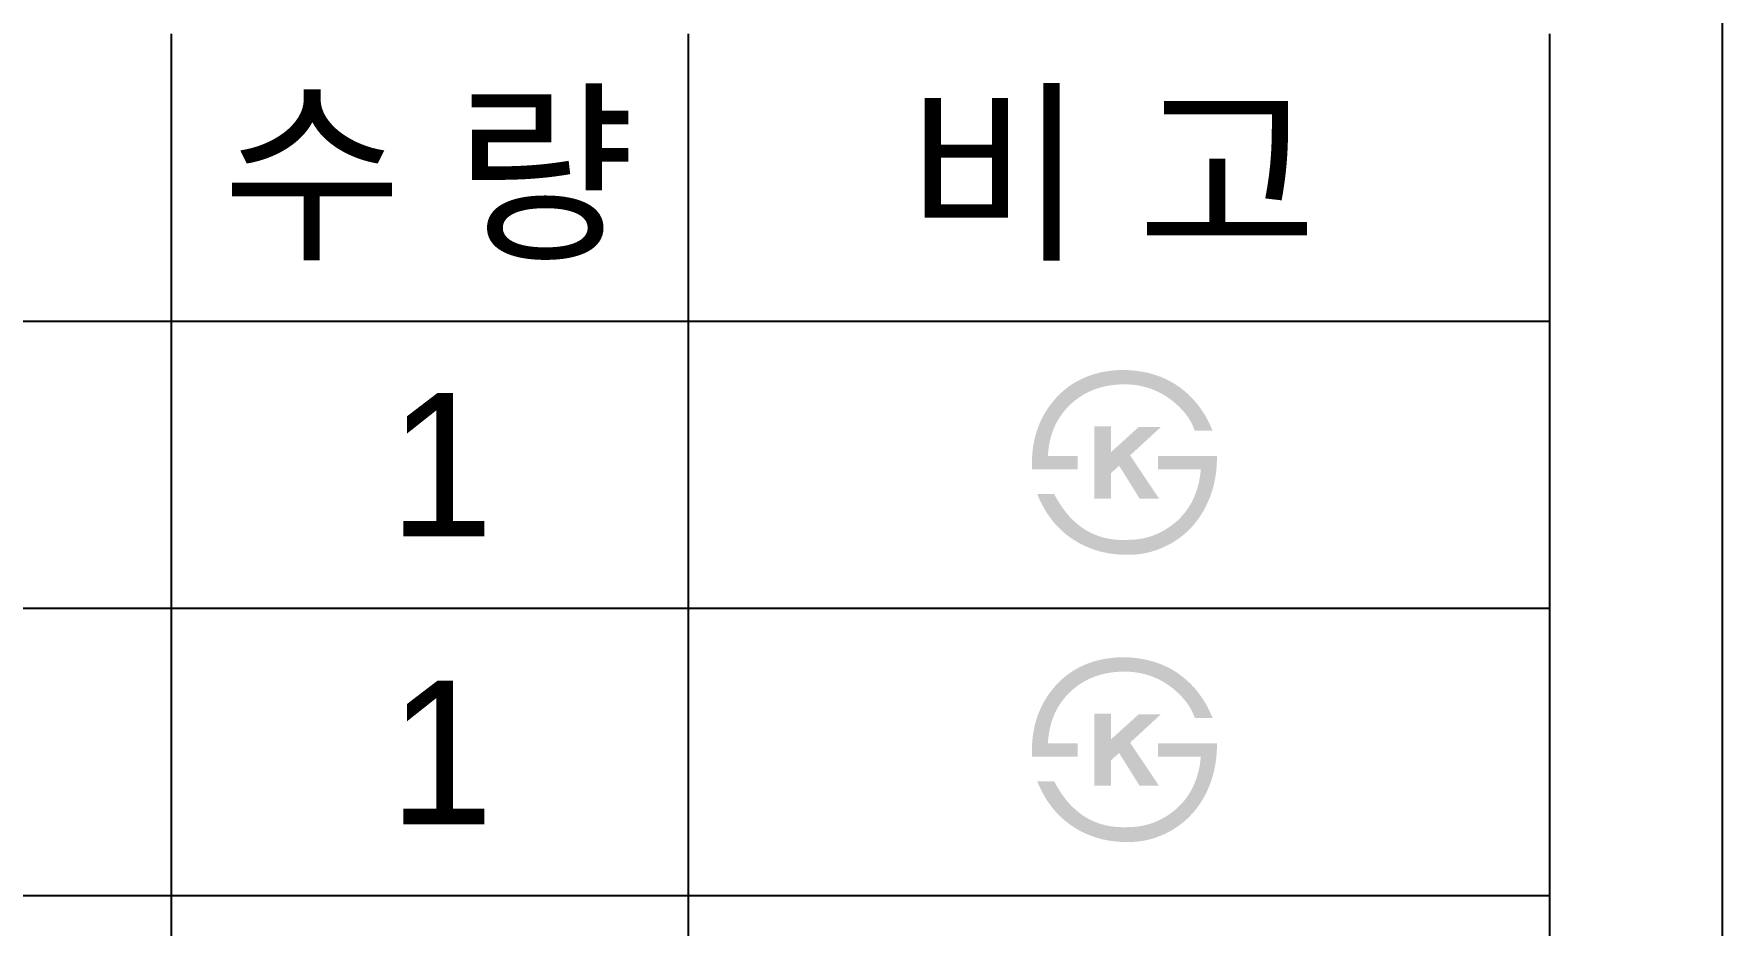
# Model space of a CAD drawing. Header units: millimetres. Extents: x 4685 to 8485, y -6769 to -4172.
# Drawn here: x 6191.1 to 6485.1, y -4557.3 to -4402.2 of the extents above; entities that cross this region are included whole.
import ezdxf
from ezdxf.enums import TextEntityAlignment as Align

# ---------------------------------------------------------------- set-up
doc = ezdxf.new("R2010")
doc.units = ezdxf.units.MM
doc.layers.add('TEXT', color=7, linetype='Continuous')
doc.layers.add('도각라인', color=7, linetype='Continuous')
doc.styles.add('타이틀', font='H2GTRM.TTF', dxfattribs={"height": 25})

msp = doc.modelspace()

# ---------------------------------------------------------------- hatches: boundary and pattern name
at = {"layer": 'TEXT'}
for points in [[(6364.95, -4478.01), (6364.93, -4477.6), (6364.92, -4477.19), (6364.92, -4476.78), (6364.92, -4476.37), (6364.94, -4475.97), (6364.96, -4475.57), (6364.99, -4475.17), (6365.03, -4474.77), (6365.08, -4474.38), (6365.14, -4473.98), (6365.21, -4473.59), (6365.28, -4473.2), (6365.36, -4472.81), (6365.46, -4472.43), (6365.55, -4472.04), (6365.66, -4471.66), (6365.78, -4471.28), (6365.91, -4470.89), (6366.05, -4470.52), (6366.2, -4470.15), (6366.35, -4469.79), (6366.51, -4469.43), (6366.69, -4469.08), (6366.86, -4468.73), (6367.05, -4468.39), (6367.25, -4468.06), (6367.45, -4467.73), (6367.66, -4467.41), (6367.88, -4467.09), (6368.11, -4466.78), (6368.35, -4466.48), (6368.85, -4465.86), (6369.12, -4465.56), (6369.4, -4465.26), (6369.68, -4464.97), (6369.97, -4464.7), (6370.26, -4464.43), (6370.57, -4464.17), (6370.88, -4463.92), (6371.2, -4463.67), (6371.52, -4463.44), (6371.85, -4463.22), (6372.19, -4463), (6372.54, -4462.8), (6372.89, -4462.6), (6373.25, -4462.42), (6373.62, -4462.24), (6374.02, -4462.06), (6374.43, -4461.88), (6374.84, -4461.73), (6375.27, -4461.58), (6375.69, -4461.44), (6376.13, -4461.32), (6376.56, -4461.2), (6377.01, -4461.1), (6377.46, -4461.01), (6377.92, -4460.93), (6378.38, -4460.87), (6378.85, -4460.81), (6379.33, -4460.76), (6379.81, -4460.73), (6380.3, -4460.71), (6380.79, -4460.7), (6381.55, -4460.72), (6381.93, -4460.74), (6382.3, -4460.77), (6382.67, -4460.8), (6383.03, -4460.84), (6383.39, -4460.89), (6383.75, -4460.94), (6384.1, -4461), (6384.45, -4461.06), (6384.79, -4461.13), (6385.13, -4461.21), (6385.47, -4461.3), (6385.8, -4461.39), (6386.13, -4461.48), (6386.46, -4461.59), (6386.78, -4461.7), (6387.1, -4461.81), (6387.41, -4461.93), (6387.72, -4462.06), (6388.03, -4462.2), (6388.33, -4462.34), (6388.63, -4462.49), (6388.93, -4462.64), (6389.22, -4462.8), (6389.51, -4462.97), (6389.79, -4463.14), (6390.07, -4463.32), (6390.35, -4463.51), (6390.62, -4463.7), (6390.89, -4463.9), (6391.15, -4464.1), (6391.57, -4464.45), (6391.98, -4464.8), (6392.38, -4465.18), (6392.76, -4465.56), (6393.13, -4465.96), (6393.49, -4466.37), (6393.83, -4466.8), (6394.16, -4467.24), (6394.48, -4467.7), (6394.79, -4468.17), (6395.09, -4468.65), (6395.37, -4469.15), (6395.64, -4469.66), (6395.89, -4470.18), (6396.14, -4470.72), (6396.37, -4471.27), (6396.37, -4471.27), (6393.27, -4471.27), (6393.27, -4471.27), (6393.21, -4471.09), (6393.14, -4470.92), (6393.07, -4470.74), (6393, -4470.57), (6392.93, -4470.4), (6392.85, -4470.23), (6392.76, -4470.06), (6392.67, -4469.89), (6392.58, -4469.72), (6392.49, -4469.55), (6392.39, -4469.39), (6392.28, -4469.22), (6392.18, -4469.06), (6392.07, -4468.89), (6391.95, -4468.73), (6391.83, -4468.57), (6391.71, -4468.4), (6391.58, -4468.24), (6391.32, -4467.93), (6391.04, -4467.61), (6390.74, -4467.3), (6390.43, -4466.99), (6390.1, -4466.69), (6389.76, -4466.39), (6389.4, -4466.09), (6389.17, -4465.91), (6388.94, -4465.74), (6388.7, -4465.57), (6388.47, -4465.41), (6388.23, -4465.26), (6387.99, -4465.11), (6387.75, -4464.96), (6387.5, -4464.83), (6387.26, -4464.69), (6387.01, -4464.57), (6386.76, -4464.44), (6386.5, -4464.33), (6386.25, -4464.22), (6386, -4464.11), (6385.74, -4464.02), (6385.48, -4463.92), (6385.22, -4463.84), (6384.95, -4463.75), (6384.69, -4463.68), (6384.42, -4463.61), (6384.15, -4463.54), (6383.88, -4463.48), (6383.61, -4463.43), (6383.33, -4463.38), (6383.06, -4463.34), (6382.78, -4463.3), (6382.5, -4463.27), (6382.21, -4463.25), (6381.93, -4463.23), (6381.64, -4463.21), (6381.36, -4463.2), (6381.07, -4463.2), (6380.72, -4463.2), (6380.37, -4463.21), (6380.03, -4463.23), (6379.7, -4463.25), (6379.37, -4463.28), (6379.04, -4463.32), (6378.71, -4463.36), (6378.39, -4463.41), (6378.07, -4463.46), (6377.76, -4463.53), (6377.45, -4463.59), (6377.14, -4463.67), (6376.84, -4463.75), (6376.54, -4463.84), (6376.24, -4463.93), (6375.95, -4464.04), (6375.66, -4464.14), (6375.38, -4464.26), (6375.1, -4464.38), (6374.82, -4464.5), (6374.55, -4464.64), (6374.28, -4464.78), (6374.01, -4464.93), (6373.75, -4465.08), (6373.49, -4465.24), (6373.24, -4465.4), (6372.99, -4465.58), (6372.74, -4465.76), (6372.5, -4465.94), (6372.26, -4466.14), (6372.02, -4466.33), (6371.79, -4466.54), (6371.56, -4466.76), (6371.33, -4466.98), (6371.11, -4467.21), (6370.9, -4467.44), (6370.69, -4467.67), (6370.49, -4467.91), (6370.3, -4468.16), (6370.12, -4468.4), (6369.94, -4468.66), (6369.76, -4468.91), (6369.6, -4469.17), (6369.44, -4469.44), (6369.29, -4469.71), (6369.14, -4469.98), (6369.01, -4470.26), (6368.87, -4470.55), (6368.75, -4470.83), (6368.63, -4471.12), (6368.52, -4471.42), (6368.42, -4471.72), (6368.32, -4472.02), (6368.23, -4472.33), (6368.15, -4472.65), (6368.07, -4472.96), (6368, -4473.28), (6367.94, -4473.61), (6367.88, -4473.94), (6367.83, -4474.28), (6367.79, -4474.61), (6367.75, -4474.96), (6367.72, -4475.31), (6367.7, -4475.66), (6367.7, -4475.66), (6372.88, -4475.66), (6372.88, -4475.66), (6372.88, -4475.66), (6372.88, -4478.01), (6372.88, -4478.01), (6372.88, -4478.01), (6364.95, -4478.01)], [(6378.71, -4474.97), (6383.51, -4470.62), (6387.38, -4470.62), (6382.01, -4475.57), (6387.04, -4483.07), (6383.66, -4483.07), (6380.1, -4477.37), (6378.71, -4478.61), (6378.71, -4483.07), (6375.76, -4483.07), (6375.76, -4470.5), (6378.71, -4470.5)], [(6397.12, -4475.66), (6397.12, -4476.1), (6397.12, -4476.53), (6397.1, -4476.97), (6397.08, -4477.4), (6397.05, -4477.83), (6397.01, -4478.26), (6396.95, -4478.68), (6396.89, -4479.1), (6396.82, -4479.52), (6396.74, -4479.94), (6396.65, -4480.35), (6396.56, -4480.77), (6396.45, -4481.18), (6396.33, -4481.58), (6396.2, -4481.99), (6396.07, -4482.39), (6395.93, -4482.77), (6395.78, -4483.15), (6395.62, -4483.53), (6395.46, -4483.9), (6395.29, -4484.26), (6395.11, -4484.62), (6394.92, -4484.97), (6394.73, -4485.31), (6394.52, -4485.65), (6394.31, -4485.99), (6394.09, -4486.31), (6393.87, -4486.64), (6393.63, -4486.95), (6393.39, -4487.26), (6393.14, -4487.57), (6392.88, -4487.86), (6392.61, -4488.16), (6392.34, -4488.44), (6392.05, -4488.72), (6391.77, -4488.98), (6391.48, -4489.24), (6391.18, -4489.49), (6390.88, -4489.73), (6390.57, -4489.96), (6390.25, -4490.19), (6389.93, -4490.4), (6389.61, -4490.61), (6389.28, -4490.81), (6388.94, -4491), (6388.6, -4491.18), (6388.25, -4491.35), (6387.89, -4491.52), (6387.53, -4491.68), (6387.16, -4491.83), (6386.78, -4491.98), (6386.41, -4492.11), (6386.03, -4492.23), (6385.65, -4492.34), (6385.26, -4492.44), (6384.88, -4492.53), (6384.49, -4492.61), (6384.09, -4492.68), (6383.7, -4492.74), (6383.3, -4492.78), (6382.9, -4492.82), (6382.49, -4492.85), (6382.08, -4492.86), (6381.67, -4492.87), (6381.01, -4492.86), (6380.35, -4492.84), (6379.71, -4492.79), (6379.07, -4492.72), (6378.45, -4492.63), (6378.14, -4492.58), (6377.83, -4492.52), (6377.53, -4492.46), (6377.23, -4492.39), (6376.93, -4492.32), (6376.64, -4492.24), (6376.35, -4492.16), (6376.06, -4492.07), (6375.77, -4491.98), (6375.48, -4491.88), (6375.2, -4491.78), (6374.92, -4491.67), (6374.64, -4491.56), (6374.37, -4491.44), (6374.1, -4491.31), (6373.83, -4491.19), (6373.56, -4491.05), (6373.29, -4490.91), (6373.03, -4490.77), (6372.77, -4490.62), (6372.52, -4490.46), (6371.99, -4490.13), (6371.73, -4489.95), (6371.47, -4489.77), (6371.22, -4489.58), (6370.97, -4489.39), (6370.72, -4489.19), (6370.48, -4488.98), (6370.24, -4488.78), (6370.01, -4488.56), (6369.78, -4488.35), (6369.56, -4488.12), (6369.34, -4487.9), (6369.12, -4487.66), (6368.91, -4487.43), (6368.7, -4487.18), (6368.5, -4486.94), (6368.3, -4486.68), (6368.11, -4486.43), (6367.92, -4486.16), (6367.74, -4485.9), (6367.56, -4485.63), (6367.38, -4485.35), (6367.21, -4485.07), (6367.04, -4484.78), (6366.88, -4484.49), (6366.72, -4484.19), (6366.56, -4483.89), (6366.41, -4483.59), (6366.12, -4482.96), (6365.85, -4482.31), (6365.85, -4482.31), (6368.8, -4482.31), (6368.8, -4482.31), (6369.03, -4482.74), (6369.26, -4483.15), (6369.5, -4483.55), (6369.74, -4483.94), (6369.99, -4484.32), (6370.25, -4484.69), (6370.51, -4485.04), (6370.77, -4485.39), (6371.04, -4485.72), (6371.31, -4486.04), (6371.59, -4486.35), (6371.88, -4486.65), (6372.17, -4486.93), (6372.47, -4487.2), (6372.77, -4487.46), (6373.07, -4487.71), (6373.3, -4487.89), (6373.53, -4488.05), (6373.76, -4488.22), (6373.99, -4488.37), (6374.23, -4488.52), (6374.47, -4488.66), (6374.71, -4488.8), (6374.96, -4488.93), (6375.21, -4489.05), (6375.46, -4489.17), (6375.71, -4489.29), (6375.97, -4489.39), (6376.23, -4489.49), (6376.49, -4489.59), (6376.76, -4489.68), (6377.03, -4489.76), (6377.3, -4489.84), (6377.57, -4489.91), (6377.85, -4489.97), (6378.13, -4490.03), (6378.41, -4490.08), (6378.69, -4490.13), (6378.98, -4490.17), (6379.27, -4490.2), (6379.56, -4490.23), (6379.86, -4490.26), (6380.16, -4490.27), (6380.46, -4490.28), (6380.76, -4490.29), (6381.07, -4490.29), (6381.38, -4490.28), (6382.24, -4490.25), (6382.51, -4490.24), (6382.78, -4490.22), (6383.05, -4490.2), (6383.32, -4490.17), (6383.58, -4490.13), (6383.85, -4490.09), (6384.11, -4490.04), (6384.37, -4489.99), (6384.63, -4489.93), (6384.89, -4489.86), (6385.14, -4489.8), (6385.39, -4489.72), (6385.65, -4489.64), (6385.9, -4489.55), (6386.15, -4489.46), (6386.39, -4489.36), (6386.64, -4489.26), (6386.88, -4489.15), (6387.12, -4489.04), (6387.36, -4488.92), (6387.6, -4488.79), (6387.84, -4488.66), (6388.07, -4488.53), (6388.31, -4488.38), (6388.54, -4488.24), (6388.77, -4488.08), (6389, -4487.92), (6389.22, -4487.76), (6389.45, -4487.59), (6389.67, -4487.41), (6389.93, -4487.2), (6390.18, -4486.98), (6390.42, -4486.75), (6390.65, -4486.52), (6390.88, -4486.28), (6391.1, -4486.04), (6391.31, -4485.8), (6391.52, -4485.55), (6391.72, -4485.29), (6391.91, -4485.03), (6392.1, -4484.76), (6392.27, -4484.49), (6392.44, -4484.22), (6392.61, -4483.93), (6392.76, -4483.65), (6392.91, -4483.36), (6393.05, -4483.06), (6393.19, -4482.76), (6393.31, -4482.45), (6393.43, -4482.14), (6393.55, -4481.82), (6393.65, -4481.5), (6393.75, -4481.18), (6393.84, -4480.84), (6393.93, -4480.51), (6394.01, -4480.17), (6394.08, -4479.82), (6394.14, -4479.47), (6394.19, -4479.11), (6394.24, -4478.75), (6394.28, -4478.38), (6394.32, -4478.01), (6394.32, -4478.01), (6386.89, -4478.01), (6386.89, -4478.01), (6386.89, -4478.01), (6386.89, -4475.66), (6386.89, -4475.66), (6386.89, -4475.66), (6397.12, -4475.66)], [(6364.95, -4528.01), (6364.93, -4527.6), (6364.92, -4527.19), (6364.92, -4526.78), (6364.92, -4526.37), (6364.94, -4525.97), (6364.96, -4525.57), (6364.99, -4525.17), (6365.03, -4524.77), (6365.08, -4524.38), (6365.14, -4523.98), (6365.21, -4523.59), (6365.28, -4523.2), (6365.36, -4522.81), (6365.46, -4522.43), (6365.55, -4522.04), (6365.66, -4521.66), (6365.78, -4521.28), (6365.91, -4520.89), (6366.05, -4520.52), (6366.2, -4520.15), (6366.35, -4519.79), (6366.51, -4519.43), (6366.69, -4519.08), (6366.86, -4518.73), (6367.05, -4518.39), (6367.25, -4518.06), (6367.45, -4517.73), (6367.66, -4517.41), (6367.88, -4517.09), (6368.11, -4516.78), (6368.35, -4516.48), (6368.85, -4515.86), (6369.12, -4515.56), (6369.4, -4515.26), (6369.68, -4514.97), (6369.97, -4514.7), (6370.26, -4514.43), (6370.57, -4514.17), (6370.88, -4513.92), (6371.2, -4513.67), (6371.52, -4513.44), (6371.85, -4513.22), (6372.19, -4513), (6372.54, -4512.8), (6372.89, -4512.6), (6373.25, -4512.42), (6373.62, -4512.24), (6374.02, -4512.06), (6374.43, -4511.88), (6374.84, -4511.73), (6375.27, -4511.58), (6375.69, -4511.44), (6376.13, -4511.32), (6376.56, -4511.2), (6377.01, -4511.1), (6377.46, -4511.01), (6377.92, -4510.93), (6378.38, -4510.87), (6378.85, -4510.81), (6379.33, -4510.76), (6379.81, -4510.73), (6380.3, -4510.71), (6380.79, -4510.7), (6381.55, -4510.72), (6381.93, -4510.74), (6382.3, -4510.77), (6382.67, -4510.8), (6383.03, -4510.84), (6383.39, -4510.89), (6383.75, -4510.94), (6384.1, -4511), (6384.45, -4511.06), (6384.79, -4511.13), (6385.13, -4511.21), (6385.47, -4511.3), (6385.8, -4511.39), (6386.13, -4511.48), (6386.46, -4511.59), (6386.78, -4511.7), (6387.1, -4511.81), (6387.41, -4511.93), (6387.72, -4512.06), (6388.03, -4512.2), (6388.33, -4512.34), (6388.63, -4512.49), (6388.93, -4512.64), (6389.22, -4512.8), (6389.51, -4512.97), (6389.79, -4513.14), (6390.07, -4513.32), (6390.35, -4513.51), (6390.62, -4513.7), (6390.89, -4513.9), (6391.15, -4514.1), (6391.57, -4514.45), (6391.98, -4514.8), (6392.38, -4515.18), (6392.76, -4515.56), (6393.13, -4515.96), (6393.49, -4516.37), (6393.83, -4516.8), (6394.16, -4517.24), (6394.48, -4517.7), (6394.79, -4518.17), (6395.09, -4518.65), (6395.37, -4519.15), (6395.64, -4519.66), (6395.89, -4520.18), (6396.14, -4520.72), (6396.37, -4521.27), (6396.37, -4521.27), (6393.27, -4521.27), (6393.27, -4521.27), (6393.21, -4521.09), (6393.14, -4520.92), (6393.07, -4520.74), (6393, -4520.57), (6392.93, -4520.4), (6392.85, -4520.23), (6392.76, -4520.06), (6392.67, -4519.89), (6392.58, -4519.72), (6392.49, -4519.55), (6392.39, -4519.39), (6392.28, -4519.22), (6392.18, -4519.06), (6392.07, -4518.89), (6391.95, -4518.73), (6391.83, -4518.57), (6391.71, -4518.4), (6391.58, -4518.24), (6391.32, -4517.93), (6391.04, -4517.61), (6390.74, -4517.3), (6390.43, -4516.99), (6390.1, -4516.69), (6389.76, -4516.39), (6389.4, -4516.09), (6389.17, -4515.91), (6388.94, -4515.74), (6388.7, -4515.57), (6388.47, -4515.41), (6388.23, -4515.26), (6387.99, -4515.11), (6387.75, -4514.96), (6387.5, -4514.83), (6387.26, -4514.69), (6387.01, -4514.57), (6386.76, -4514.44), (6386.5, -4514.33), (6386.25, -4514.22), (6386, -4514.11), (6385.74, -4514.02), (6385.48, -4513.92), (6385.22, -4513.84), (6384.95, -4513.75), (6384.69, -4513.68), (6384.42, -4513.61), (6384.15, -4513.54), (6383.88, -4513.48), (6383.61, -4513.43), (6383.33, -4513.38), (6383.06, -4513.34), (6382.78, -4513.3), (6382.5, -4513.27), (6382.21, -4513.25), (6381.93, -4513.23), (6381.64, -4513.21), (6381.36, -4513.2), (6381.07, -4513.2), (6380.72, -4513.2), (6380.37, -4513.21), (6380.03, -4513.23), (6379.7, -4513.25), (6379.37, -4513.28), (6379.04, -4513.32), (6378.71, -4513.36), (6378.39, -4513.41), (6378.07, -4513.46), (6377.76, -4513.53), (6377.45, -4513.59), (6377.14, -4513.67), (6376.84, -4513.75), (6376.54, -4513.84), (6376.24, -4513.93), (6375.95, -4514.04), (6375.66, -4514.14), (6375.38, -4514.26), (6375.1, -4514.38), (6374.82, -4514.5), (6374.55, -4514.64), (6374.28, -4514.78), (6374.01, -4514.93), (6373.75, -4515.08), (6373.49, -4515.24), (6373.24, -4515.4), (6372.99, -4515.58), (6372.74, -4515.76), (6372.5, -4515.94), (6372.26, -4516.14), (6372.02, -4516.33), (6371.79, -4516.54), (6371.56, -4516.76), (6371.33, -4516.98), (6371.11, -4517.21), (6370.9, -4517.44), (6370.69, -4517.67), (6370.49, -4517.91), (6370.3, -4518.16), (6370.12, -4518.4), (6369.94, -4518.66), (6369.76, -4518.91), (6369.6, -4519.17), (6369.44, -4519.44), (6369.29, -4519.71), (6369.14, -4519.98), (6369.01, -4520.26), (6368.87, -4520.55), (6368.75, -4520.83), (6368.63, -4521.12), (6368.52, -4521.42), (6368.42, -4521.72), (6368.32, -4522.02), (6368.23, -4522.33), (6368.15, -4522.65), (6368.07, -4522.96), (6368, -4523.28), (6367.94, -4523.61), (6367.88, -4523.94), (6367.83, -4524.28), (6367.79, -4524.61), (6367.75, -4524.96), (6367.72, -4525.31), (6367.7, -4525.66), (6367.7, -4525.66), (6372.88, -4525.66), (6372.88, -4525.66), (6372.88, -4525.66), (6372.88, -4528.01), (6372.88, -4528.01), (6372.88, -4528.01), (6364.95, -4528.01)], [(6378.71, -4524.97), (6383.51, -4520.62), (6387.38, -4520.62), (6382.01, -4525.57), (6387.04, -4533.07), (6383.66, -4533.07), (6380.1, -4527.37), (6378.71, -4528.61), (6378.71, -4533.07), (6375.76, -4533.07), (6375.76, -4520.5), (6378.71, -4520.5)], [(6397.12, -4525.66), (6397.12, -4526.1), (6397.12, -4526.53), (6397.1, -4526.97), (6397.08, -4527.4), (6397.05, -4527.83), (6397.01, -4528.26), (6396.95, -4528.68), (6396.89, -4529.1), (6396.82, -4529.52), (6396.74, -4529.94), (6396.65, -4530.35), (6396.56, -4530.77), (6396.45, -4531.18), (6396.33, -4531.58), (6396.2, -4531.99), (6396.07, -4532.39), (6395.93, -4532.77), (6395.78, -4533.15), (6395.62, -4533.53), (6395.46, -4533.9), (6395.29, -4534.26), (6395.11, -4534.62), (6394.92, -4534.97), (6394.73, -4535.31), (6394.52, -4535.65), (6394.31, -4535.99), (6394.09, -4536.31), (6393.87, -4536.64), (6393.63, -4536.95), (6393.39, -4537.26), (6393.14, -4537.57), (6392.88, -4537.86), (6392.61, -4538.16), (6392.34, -4538.44), (6392.05, -4538.72), (6391.77, -4538.98), (6391.48, -4539.24), (6391.18, -4539.49), (6390.88, -4539.73), (6390.57, -4539.96), (6390.25, -4540.19), (6389.93, -4540.4), (6389.61, -4540.61), (6389.28, -4540.81), (6388.94, -4541), (6388.6, -4541.18), (6388.25, -4541.35), (6387.89, -4541.52), (6387.53, -4541.68), (6387.16, -4541.83), (6386.78, -4541.98), (6386.41, -4542.11), (6386.03, -4542.23), (6385.65, -4542.34), (6385.26, -4542.44), (6384.88, -4542.53), (6384.49, -4542.61), (6384.09, -4542.68), (6383.7, -4542.74), (6383.3, -4542.78), (6382.9, -4542.82), (6382.49, -4542.85), (6382.08, -4542.86), (6381.67, -4542.87), (6381.01, -4542.86), (6380.35, -4542.84), (6379.71, -4542.79), (6379.07, -4542.72), (6378.45, -4542.63), (6378.14, -4542.58), (6377.83, -4542.52), (6377.53, -4542.46), (6377.23, -4542.39), (6376.93, -4542.32), (6376.64, -4542.24), (6376.35, -4542.16), (6376.06, -4542.07), (6375.77, -4541.98), (6375.48, -4541.88), (6375.2, -4541.78), (6374.92, -4541.67), (6374.64, -4541.56), (6374.37, -4541.44), (6374.1, -4541.31), (6373.83, -4541.19), (6373.56, -4541.05), (6373.29, -4540.91), (6373.03, -4540.77), (6372.77, -4540.62), (6372.52, -4540.46), (6371.99, -4540.13), (6371.73, -4539.95), (6371.47, -4539.77), (6371.22, -4539.58), (6370.97, -4539.39), (6370.72, -4539.19), (6370.48, -4538.98), (6370.24, -4538.78), (6370.01, -4538.56), (6369.78, -4538.35), (6369.56, -4538.12), (6369.34, -4537.9), (6369.12, -4537.66), (6368.91, -4537.43), (6368.7, -4537.18), (6368.5, -4536.94), (6368.3, -4536.68), (6368.11, -4536.43), (6367.92, -4536.16), (6367.74, -4535.9), (6367.56, -4535.63), (6367.38, -4535.35), (6367.21, -4535.07), (6367.04, -4534.78), (6366.88, -4534.49), (6366.72, -4534.19), (6366.56, -4533.89), (6366.41, -4533.59), (6366.12, -4532.96), (6365.85, -4532.31), (6365.85, -4532.31), (6368.8, -4532.31), (6368.8, -4532.31), (6369.03, -4532.74), (6369.26, -4533.15), (6369.5, -4533.55), (6369.74, -4533.94), (6369.99, -4534.32), (6370.25, -4534.69), (6370.51, -4535.04), (6370.77, -4535.39), (6371.04, -4535.72), (6371.31, -4536.04), (6371.59, -4536.35), (6371.88, -4536.65), (6372.17, -4536.93), (6372.47, -4537.2), (6372.77, -4537.46), (6373.07, -4537.71), (6373.3, -4537.89), (6373.53, -4538.05), (6373.76, -4538.22), (6373.99, -4538.37), (6374.23, -4538.52), (6374.47, -4538.66), (6374.71, -4538.8), (6374.96, -4538.93), (6375.21, -4539.05), (6375.46, -4539.17), (6375.71, -4539.29), (6375.97, -4539.39), (6376.23, -4539.49), (6376.49, -4539.59), (6376.76, -4539.68), (6377.03, -4539.76), (6377.3, -4539.84), (6377.57, -4539.91), (6377.85, -4539.97), (6378.13, -4540.03), (6378.41, -4540.08), (6378.69, -4540.13), (6378.98, -4540.17), (6379.27, -4540.2), (6379.56, -4540.23), (6379.86, -4540.26), (6380.16, -4540.27), (6380.46, -4540.28), (6380.76, -4540.29), (6381.07, -4540.29), (6381.38, -4540.28), (6382.24, -4540.25), (6382.51, -4540.24), (6382.78, -4540.22), (6383.05, -4540.2), (6383.32, -4540.17), (6383.58, -4540.13), (6383.85, -4540.09), (6384.11, -4540.04), (6384.37, -4539.99), (6384.63, -4539.93), (6384.89, -4539.86), (6385.14, -4539.8), (6385.39, -4539.72), (6385.65, -4539.64), (6385.9, -4539.55), (6386.15, -4539.46), (6386.39, -4539.36), (6386.64, -4539.26), (6386.88, -4539.15), (6387.12, -4539.04), (6387.36, -4538.92), (6387.6, -4538.79), (6387.84, -4538.66), (6388.07, -4538.53), (6388.31, -4538.38), (6388.54, -4538.24), (6388.77, -4538.08), (6389, -4537.92), (6389.22, -4537.76), (6389.45, -4537.59), (6389.67, -4537.41), (6389.93, -4537.2), (6390.18, -4536.98), (6390.42, -4536.75), (6390.65, -4536.52), (6390.88, -4536.28), (6391.1, -4536.04), (6391.31, -4535.8), (6391.52, -4535.55), (6391.72, -4535.29), (6391.91, -4535.03), (6392.1, -4534.76), (6392.27, -4534.49), (6392.44, -4534.22), (6392.61, -4533.93), (6392.76, -4533.65), (6392.91, -4533.36), (6393.05, -4533.06), (6393.19, -4532.76), (6393.31, -4532.45), (6393.43, -4532.14), (6393.55, -4531.82), (6393.65, -4531.5), (6393.75, -4531.18), (6393.84, -4530.84), (6393.93, -4530.51), (6394.01, -4530.17), (6394.08, -4529.82), (6394.14, -4529.47), (6394.19, -4529.11), (6394.24, -4528.75), (6394.28, -4528.38), (6394.32, -4528.01), (6394.32, -4528.01), (6386.89, -4528.01), (6386.89, -4528.01), (6386.89, -4528.01), (6386.89, -4525.66), (6386.89, -4525.66), (6386.89, -4525.66), (6397.12, -4525.66)]]:
    msp.add_hatch(color=256, dxfattribs=at).paths.add_polyline_path(points, flags=0)

# ---------------------------------------------------------------- linework, layer by layer
at = {"layer": '도각라인', "color": 7}
for p, q in [((6485.1, -4172.18), (6485.1, -6702.18)), ((6215.1, -4652.18), (6215.1, -4402.18)), ((6305.1, -4652.18), (6305.1, -4402.18)), ((6455.1, -4652.18), (6455.1, -4402.18)), ((5660.1, -4452.18), (6455.1, -4452.18)), ((5660.1, -4502.18), (6455.1, -4502.18)), ((5660.1, -4552.18), (6455.1, -4552.18))]:
    msp.add_line(p, q, dxfattribs=at)

# ---------------------------------------------------------------- texts
at = {"layer": 'TEXT', "style": '타이틀'}
for s, p in [('수 량', (6259.87, -4426.45)), ('비 고', (6378.72, -4426.45)), ('1', (6262.08, -4477.18)), ('1', (6262.08, -4527.26))]:
    msp.add_text(s, height=25, dxfattribs=at).set_placement(p, align=Align.MIDDLE_CENTER)

doc.saveas('drawing.dxf')
